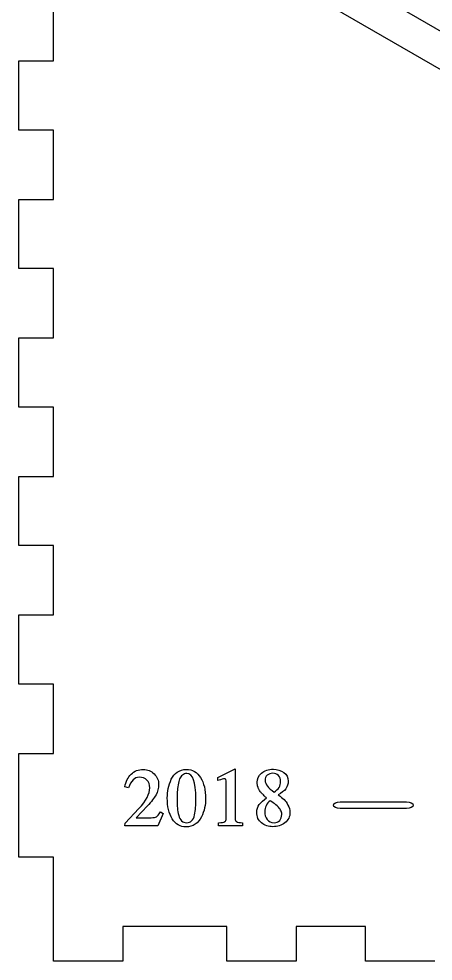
# Model space of a CAD drawing. Extents: x 0 to 1030, y 175 to 747.
# Drawn here: x 750.1 to 809.9, y 396.8 to 532.9 of the extents above; entities that cross this region are included whole.
import ezdxf

# ---------------------------------------------------------------- set-up
doc = ezdxf.new("R2010")
doc.units = 0
doc.layers.add('Layer_1', color=7, linetype='CONTINUOUS')

msp = doc.modelspace()

# ---------------------------------------------------------------- linework, layer by layer
at = {"layer": 'Layer_1', "color": 1}
for points in [[(876.526134, 493.272733), (777.812495, 550.265079)], [(775.425556, 546.13078), (874.139195, 489.138434)], [(810.127788, 396.809231), (800.127788, 396.809231), (800.127788, 401.809245), (790.127788, 401.809245), (790.127788, 396.809231), (780.127788, 396.809231), (780.127788, 401.809245), (765.127788, 401.809245), (765.127788, 396.809231), (755.127788, 396.809231), (755.127788, 411.809245), (750.127788, 411.809245), (750.127788, 426.80923), (755.127788, 426.80923), (755.127788, 436.80923), (750.127788, 436.80923), (750.127788, 446.80923), (755.127788, 446.80923), (755.127788, 456.80923), (750.127788, 456.80923), (750.127788, 466.80923), (755.127788, 466.80923), (755.127788, 476.80923), (750.127788, 476.80923), (750.127788, 486.80923), (755.127788, 486.80923), (755.127788, 496.80923), (750.127788, 496.80923), (750.127788, 506.80923), (755.127788, 506.80923), (755.127788, 516.80923), (750.127788, 516.80923), (750.127788, 526.80923), (755.127788, 526.80923), (755.127788, 536.80923)]]:
    msp.add_lwpolyline(points, dxfattribs=at)
at = {"layer": 'Layer_1', "color": 7}
for points in [[(778.842674, 422.872657), (778.842674, 423.314306), (781.318325, 424.581201), (781.318325, 417.421568)], [(765.927208, 421.814974), (765.427421, 421.977703)], [(780.039831, 417.421568), (780.039831, 422.640191)], [(768.67018, 419.223075), (767.054628, 417.526159), (769.193222, 417.526159)], [(775.668495, 420.280815), (775.668382, 420.280815)], [(786.387145, 419.978555), (786.364003, 419.955413)], [(796.474001, 419.823886), (806.064667, 419.823886)], [(770.924992, 418.153793), (770.192767, 416.352257), (765.427421, 416.352257), (765.462303, 416.712569), (767.449795, 418.839535)], [(770.564708, 418.351376), (770.924992, 418.153793)], [(788.060919, 417.991148), (788.060806, 417.991063)], [(806.064667, 418.858546), (796.474001, 418.858546)], [(782.410863, 416.352257), (778.947265, 416.352257), (778.947265, 416.782307)], [(782.410863, 416.782307), (782.410863, 416.352257)]]:
    msp.add_lwpolyline(points, dxfattribs=at)
for points in [[(787.898105, 422.75641)], [(777.074722, 420.292386)], [(796.474001, 419.823886)], [(789.246336, 418.316522)]]:
    msp.add_lwpolyline(points, close=True, dxfattribs=at)
for points in [[(765.427421, 421.977703), (765.566895, 422.752553), (765.865213, 423.364683), (766.322375, 423.814093)], [(767.496277, 423.372416), (766.822162, 423.372416), (766.299139, 422.853268), (765.927208, 421.814974)], [(766.322375, 423.814093), (766.779537, 424.263503), (767.368431, 424.488209), (768.089056, 424.488209)], [(768.600443, 422.953993), (768.329246, 423.232942), (767.961191, 423.372416), (767.496277, 423.372416)], [(768.089056, 424.488209), (768.693425, 424.488209), (769.212573, 424.275122), (769.646498, 423.848948)], [(769.646498, 423.848948), (770.080424, 423.430525), (770.297387, 422.91913), (770.297387, 422.314761)], [(772.12342, 423.070241), (772.324888, 423.496396), (772.611588, 423.837329), (772.983519, 424.093041)], [(772.983519, 424.093041), (773.363183, 424.356486), (773.800975, 424.488209), (774.296896, 424.488209)], [(773.738999, 423.686303), (773.560786, 423.539077), (773.421311, 423.349236), (773.320577, 423.116779)], [(774.366633, 423.907142), (774.126424, 423.907142), (773.917213, 423.833529), (773.738999, 423.686303)], [(774.296896, 424.488209), (775.17248, 424.488209), (775.854347, 424.096908), (776.342497, 423.314306)], [(775.668382, 420.280815), (775.668382, 422.698366), (775.234465, 423.907142), (774.366633, 423.907142)], [(776.342497, 423.314306), (776.830647, 422.531705), (777.074722, 421.524398), (777.074722, 420.292386)], [(784.515872, 422.651818), (784.515872, 423.124465), (784.725083, 423.554505), (785.143505, 423.94194)], [(785.143505, 423.94194), (785.569661, 424.329374), (786.143051, 424.523091), (786.863677, 424.523091)], [(785.968722, 423.651364), (785.759502, 423.465398), (785.654892, 423.221324), (785.654892, 422.919139)], [(786.759057, 423.94194), (786.449121, 423.94194), (786.185676, 423.845081), (785.968722, 423.651364)], [(787.584274, 423.604882), (787.375072, 423.829587), (787.1, 423.94194), (786.759057, 423.94194)], [(786.863677, 424.523091), (787.413821, 424.523091), (787.905847, 424.368114), (788.339754, 424.058159)], [(787.898105, 422.75641), (787.898105, 423.105104), (787.793495, 423.387929), (787.584274, 423.604882)], [(788.339754, 424.058159), (788.77368, 423.755974), (788.990643, 423.333685), (788.990643, 422.791292)], [(767.449795, 418.839535), (768.495842, 419.970813), (769.018865, 420.970377), (769.018865, 421.838229)], [(769.018865, 421.838229), (769.018865, 422.303124), (768.879391, 422.675045), (768.600443, 422.953993)], [(770.297387, 422.314761), (770.297387, 421.7801), (770.169531, 421.284189), (769.913819, 420.827027)], [(771.68177, 421.745237), (771.782486, 422.202399), (771.929702, 422.644067), (772.12342, 423.070241)], [(773.088111, 422.256679), (773.033868, 421.908003), (772.999004, 421.570946), (772.983519, 421.245506)], [(773.320577, 423.116779), (773.227594, 422.892074), (773.150106, 422.605374), (773.088111, 422.256679)], [(779.772482, 423.151605), (779.695003, 423.151605), (779.385067, 423.058623), (778.842674, 422.872657)], [(780.039831, 422.640191), (780.039831, 422.981134), (779.950715, 423.151605), (779.772482, 423.151605)], [(784.573981, 422.117149), (784.535242, 422.28763), (784.515872, 422.465853), (784.515872, 422.651818)], [(784.6902, 421.710354), (784.651461, 421.81884), (784.612721, 421.954438), (784.573981, 422.117149)], [(785.654892, 422.919139), (785.654892, 422.368994), (786.088808, 421.803346), (786.95664, 421.222195)], [(786.95664, 421.222195), (787.584283, 421.617381), (787.898105, 422.128786), (787.898105, 422.75641)], [(788.990643, 422.791292), (788.990643, 422.000939), (788.514111, 421.35006), (787.561047, 420.838655)], [(769.913819, 420.827027), (769.665859, 420.369865), (769.251312, 419.835215), (768.67018, 419.223075)], [(771.542296, 420.373751), (771.542296, 420.838664), (771.588788, 421.295826), (771.68177, 421.745237)], [(772.983519, 421.245506), (772.968091, 420.927818), (772.960377, 420.559763), (772.960377, 420.141341)], [(784.922667, 421.326814), (784.81418, 421.47404), (784.736692, 421.601887), (784.6902, 421.710354)], [(785.17836, 421.024611), (785.124117, 421.086606), (785.038886, 421.18734), (784.922667, 421.326814)], [(785.515417, 420.699181), (785.352707, 420.86191), (785.240354, 420.970387), (785.17836, 421.024611)], [(785.852475, 420.385378), (785.798251, 420.439602), (785.685898, 420.544203), (785.515417, 420.699181)], [(787.561047, 420.838655), (787.917475, 420.551955), (788.192547, 420.315622), (788.386264, 420.129657)], [(772.262894, 417.36343), (771.782495, 418.153783), (771.542296, 419.157223), (771.542296, 420.373751)], [(772.960377, 420.141341), (772.960377, 419.668675), (772.975871, 419.254129), (773.006859, 418.897701)], [(775.633612, 418.990694), (775.656867, 419.339369), (775.668495, 419.76941), (775.668495, 420.280815)], [(777.074722, 420.292386), (777.074722, 419.842976), (777.024364, 419.393556), (776.923649, 418.944127)], [(784.446135, 418.293267), (784.446135, 418.727174), (784.570105, 419.10298), (784.818047, 419.420687)], [(784.818047, 419.420687), (785.073759, 419.746108), (785.418568, 420.067672), (785.852475, 420.385378)], [(785.806106, 419.258042), (785.666632, 418.979094), (785.596895, 418.700146), (785.596895, 418.421198)], [(786.364003, 419.955413), (786.139297, 419.777199), (785.953332, 419.544742), (785.806106, 419.258042)], [(786.642838, 419.792599), (786.503364, 419.893334), (786.418133, 419.955319), (786.387145, 419.978555)], [(786.945041, 419.583388), (786.890798, 419.622128), (786.790064, 419.691865), (786.642838, 419.792599)], [(787.212362, 419.385804), (787.088372, 419.486539), (786.999265, 419.5524), (786.945041, 419.583388)], [(787.49131, 419.141739), (787.437067, 419.203715), (787.344084, 419.28507), (787.212362, 419.385804)], [(787.700521, 418.897645), (787.615271, 419.006131), (787.545534, 419.087496), (787.49131, 419.141739)], [(788.386264, 420.129657), (788.579963, 419.943691), (788.769794, 419.684122), (788.95576, 419.35095)], [(788.95576, 419.35095), (789.149477, 419.017759), (789.246336, 418.672949), (789.246336, 418.316522)], [(795.514955, 419.34123), (795.514955, 419.608607), (795.94269, 419.823886), (796.474001, 419.823886)], [(796.474001, 418.858546), (795.94269, 418.858546), (795.514955, 419.073825), (795.514955, 419.34123)], [(806.064667, 419.823886), (806.596006, 419.823886), (807.023742, 419.608607), (807.023742, 419.34123)], [(807.023742, 419.34123), (807.023742, 419.073825), (806.596006, 418.858546), (806.064667, 418.858546)], [(769.983556, 417.642378), (770.115278, 417.719876), (770.308996, 417.956209), (770.564708, 418.351376)], [(773.006859, 418.897701), (773.037866, 418.549026), (773.099861, 418.204216), (773.192843, 417.863273)], [(773.192843, 417.863273), (773.285826, 417.522349), (773.4253, 417.258904), (773.611266, 417.072939)], [(775.052489, 417.072939), (775.246187, 417.266637), (775.385661, 417.549452), (775.470911, 417.921383)], [(775.470911, 417.921383), (775.556142, 418.293314), (775.610376, 418.649751), (775.633612, 418.990694)], [(776.923649, 418.944127), (776.830666, 418.494717), (776.679564, 418.056934), (776.470344, 417.630779)], [(785.131878, 416.770679), (784.674716, 417.14261), (784.446135, 417.650139), (784.446135, 418.293267)], [(785.596895, 418.421198), (785.596895, 417.948532), (785.713123, 417.557232), (785.94558, 417.247295)], [(787.898105, 418.618697), (787.859365, 418.703928), (787.793504, 418.796911), (787.700521, 418.897645)], [(787.758744, 417.131076), (787.960194, 417.363533), (788.060919, 417.650224), (788.060919, 417.991148)], [(788.014324, 418.328121), (787.983336, 418.436607), (787.944596, 418.533466), (787.898105, 418.618697)], [(788.060806, 417.991063), (788.060806, 418.107301), (788.045312, 418.219654), (788.014324, 418.328121)], [(789.246336, 418.316522), (789.246336, 417.681127), (788.998385, 417.173598), (788.502483, 416.793934)], [(769.193222, 417.526159), (769.588389, 417.526159), (769.851834, 417.564899), (769.983556, 417.642378)], [(774.238758, 416.189527), (773.409684, 416.189527), (772.751062, 416.580828), (772.262894, 417.36343)], [(773.611266, 417.072939), (773.804964, 416.886973), (774.045163, 416.793991), (774.331863, 416.793991)], [(775.587017, 416.584723), (775.199583, 416.321259), (774.750163, 416.189527), (774.238758, 416.189527)], [(774.331863, 416.793991), (774.626315, 416.793991), (774.866523, 416.886973), (775.052489, 417.072939)], [(776.470344, 417.630779), (776.268894, 417.204605), (775.974452, 416.855919), (775.587017, 416.584723)], [(778.947265, 416.782307), (779.396694, 416.813294), (779.691146, 416.871404), (779.83062, 416.956635)], [(779.83062, 416.956635), (779.970094, 417.041866), (780.039831, 417.196844), (780.039831, 417.421568)], [(781.318325, 417.421568), (781.318325, 417.196844), (781.388062, 417.041866), (781.527536, 416.956635)], [(781.527536, 416.956635), (781.66701, 416.871404), (781.961452, 416.813294), (782.410863, 416.782307)], [(786.782312, 416.22441), (786.139184, 416.22441), (785.58904, 416.4065), (785.131878, 416.770679)], [(785.94558, 417.247295), (786.178037, 416.945111), (786.515095, 416.794019), (786.956753, 416.794019)], [(788.502483, 416.793934), (788.014333, 416.414251), (787.440943, 416.22441), (786.782312, 416.22441)], [(786.956753, 416.794019), (787.289945, 416.794019), (787.557275, 416.906371), (787.758744, 417.131076)]]:
    msp.add_open_spline(points, degree=3, dxfattribs=at)

doc.saveas('drawing.dxf')
